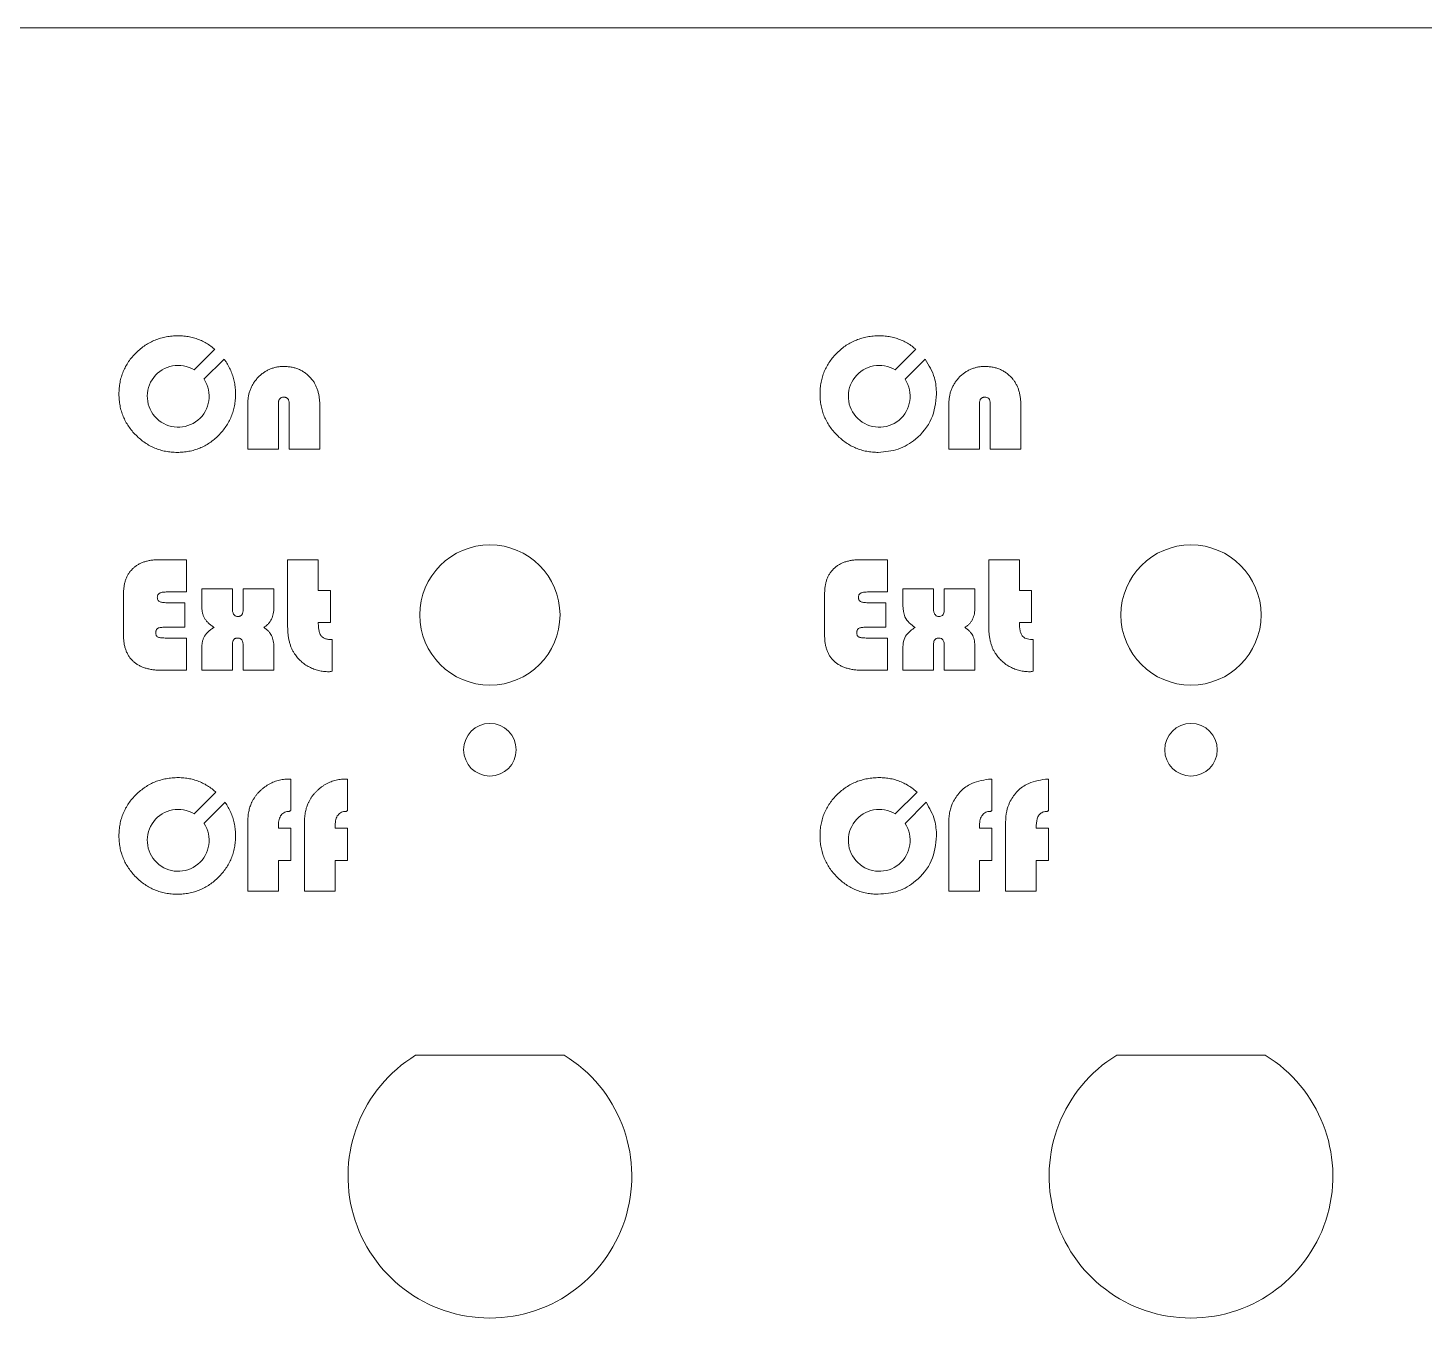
# Model space of a CAD drawing. Header units: millimetres. Extents: x 105 to 587, y 116 to 246.
# Drawn here: x 397.5 to 460.7, y 188 to 246.4 of the extents above; entities that cross this region are included whole.
import ezdxf

# ---------------------------------------------------------------- set-up
doc = ezdxf.new("R2010")
doc.units = ezdxf.units.MM

msp = doc.modelspace()

# ---------------------------------------------------------------- linework, layer by layer
at = {"color": 7, "linetype": 'Continuous', "lineweight": 15}
for p, q in [((587.181, 246.431), (104.581, 246.431)), ((405.96, 231.883), (405.029, 230.952)), ((405.471, 230.526), (406.38, 231.435)), ((437.71, 231.883), (436.779, 230.952)), ((437.221, 230.526), (438.13, 231.435)), ((407.453, 227.357), (407.453, 229.41)), ((408.842, 229.435), (408.842, 227.357)), ((409.328, 227.357), (409.328, 229.435)), ((410.717, 229.298), (410.717, 227.357)), ((439.203, 227.357), (439.203, 229.41)), ((440.592, 229.435), (440.592, 227.357)), ((441.078, 227.357), (441.078, 229.435)), ((442.467, 229.298), (442.467, 227.357)), ((408.842, 227.357), (407.453, 227.357)), ((410.717, 227.357), (409.328, 227.357)), ((440.592, 227.357), (439.203, 227.357)), ((442.467, 227.357), (441.078, 227.357)), ((403.421, 222.357), (404.676, 222.357)), ((404.676, 222.357), (404.676, 220.898)), ((409.259, 222.357), (410.648, 222.357)), ((409.259, 219.355), (409.259, 222.357)), ((410.648, 222.357), (410.648, 220.968)), ((435.171, 222.357), (436.426, 222.357)), ((436.426, 222.357), (436.426, 220.898)), ((441.009, 222.357), (442.398, 222.357)), ((441.009, 219.355), (441.009, 222.357)), ((442.398, 222.357), (442.398, 220.968)), ((401.828, 218.913), (401.828, 220.829)), ((404.676, 220.898), (403.762, 220.898)), ((405.37, 221.037), (406.759, 221.037)), ((405.37, 220.281), (405.37, 221.037)), ((406.759, 221.037), (406.759, 220.107)), ((407.245, 221.037), (408.634, 221.037)), ((407.245, 220.107), (407.245, 221.037)), ((408.634, 221.037), (408.634, 220.229)), ((410.648, 220.968), (411.203, 220.968)), ((411.203, 220.968), (411.203, 219.51)), ((433.578, 218.913), (433.578, 220.829)), ((436.426, 220.898), (435.512, 220.898)), ((437.12, 221.037), (438.509, 221.037)), ((437.12, 220.281), (437.12, 221.037)), ((438.509, 221.037), (438.509, 220.107)), ((438.995, 221.037), (440.384, 221.037)), ((438.995, 220.107), (438.995, 221.037)), ((440.384, 221.037), (440.384, 220.229)), ((442.398, 220.968), (442.953, 220.968)), ((442.953, 220.968), (442.953, 219.51)), ((403.794, 220.412), (404.606, 220.412)), ((404.606, 220.412), (404.606, 219.301)), ((435.544, 220.412), (436.356, 220.412)), ((436.356, 220.412), (436.356, 219.301)), ((411.203, 219.51), (410.648, 219.51)), ((442.953, 219.51), (442.398, 219.51)), ((404.606, 219.301), (403.646, 219.301)), ((403.711, 218.815), (404.676, 218.815)), ((404.676, 218.815), (404.676, 217.357)), ((436.356, 219.301), (435.396, 219.301)), ((435.461, 218.815), (436.426, 218.815)), ((436.426, 218.815), (436.426, 217.357)), ((405.37, 217.357), (405.37, 218.339)), ((406.759, 218.52), (406.759, 217.357)), ((407.245, 217.357), (407.245, 218.468)), ((408.634, 218.391), (408.634, 217.357)), ((411.273, 218.743), (411.273, 217.307)), ((437.12, 217.357), (437.12, 218.339)), ((438.509, 218.52), (438.509, 217.357)), ((438.995, 217.357), (438.995, 218.468)), ((440.384, 218.391), (440.384, 217.357)), ((443.023, 218.743), (443.023, 217.307)), ((404.676, 217.357), (403.544, 217.357)), ((406.759, 217.357), (405.37, 217.357)), ((408.634, 217.357), (407.245, 217.357)), ((436.426, 217.357), (435.294, 217.357)), ((438.509, 217.357), (437.12, 217.357)), ((440.384, 217.357), (438.995, 217.357)), ((406.013, 211.835), (405.029, 210.851)), ((409.255, 212.426), (409.398, 212.419)), ((409.398, 212.419), (409.398, 211.01)), ((411.824, 212.426), (411.967, 212.419)), ((411.967, 212.419), (411.967, 211.01)), ((437.763, 211.835), (436.779, 210.851)), ((441.005, 212.426), (441.148, 212.419)), ((441.148, 212.419), (441.148, 211.01)), ((443.574, 212.426), (443.717, 212.419)), ((443.717, 212.419), (443.717, 211.01)), ((405.471, 210.425), (406.423, 211.377)), ((437.221, 210.425), (438.173, 211.377)), ((407.453, 207.357), (407.453, 210.472)), ((408.842, 210.332), (408.842, 210.204)), ((408.842, 210.204), (409.398, 210.204)), ((409.398, 210.204), (409.398, 208.746)), ((410.023, 207.357), (410.023, 210.472)), ((411.412, 210.332), (411.412, 210.204)), ((411.412, 210.204), (411.967, 210.204)), ((411.967, 210.204), (411.967, 208.746)), ((439.203, 207.357), (439.203, 210.472)), ((440.592, 210.332), (440.592, 210.204)), ((440.592, 210.204), (441.148, 210.204)), ((441.148, 210.204), (441.148, 208.746)), ((441.773, 207.357), (441.773, 210.472)), ((443.162, 210.332), (443.162, 210.204)), ((443.162, 210.204), (443.717, 210.204)), ((443.717, 210.204), (443.717, 208.746)), ((408.842, 208.746), (408.842, 207.357)), ((409.398, 208.746), (408.842, 208.746)), ((411.412, 208.746), (411.412, 207.357)), ((411.967, 208.746), (411.412, 208.746)), ((440.592, 208.746), (440.592, 207.357)), ((441.148, 208.746), (440.592, 208.746)), ((443.162, 208.746), (443.162, 207.357)), ((443.717, 208.746), (443.162, 208.746)), ((408.842, 207.357), (407.453, 207.357)), ((411.412, 207.357), (410.023, 207.357)), ((440.592, 207.357), (439.203, 207.357)), ((443.162, 207.357), (441.773, 207.357)), ((421.781, 199.932), (415.056, 199.932)), ((453.531, 199.932), (446.806, 199.932))]:
    msp.add_line(p, q, dxfattribs=at)
for centre, radius in [((418.419, 219.857), 3.175), ((450.169, 219.857), 3.175), ((418.419, 213.757), 1.19), ((450.169, 213.757), 1.19)]:
    msp.add_circle(centre, radius, dxfattribs=at)
for centre, radius, start, end in [((404.302, 229.756), 1.4, 58.70258, 33.36097), ((436.052, 229.756), 1.4, 58.70258, 33.36097), ((404.302, 209.655), 1.4, 58.70258, 33.36097), ((436.052, 209.655), 1.4, 58.70258, 33.36097), ((418.419, 194.457), 6.425, 121.5548, 58.4452), ((450.169, 194.457), 6.425, 121.5548, 58.4452)]:
    msp.add_arc(centre, radius, start, end, dxfattribs=at)
for points, knots in [([(401.62, 229.859), (401.622, 229.949), (401.626, 230.128), (401.665, 230.389), (401.725, 230.64), (401.81, 230.881), (401.92, 231.11), (402.054, 231.33), (402.214, 231.538), (402.395, 231.733), (402.595, 231.91), (402.805, 232.068), (403.029, 232.199), (403.262, 232.309), (403.508, 232.392), (403.764, 232.452), (404.03, 232.489), (404.211, 232.493), (404.303, 232.496)], [0, 0, 0, 0, 0.064777, 0.127524, 0.188801, 0.249223, 0.309778, 0.370777, 0.43301, 0.496935, 0.561104, 0.623645, 0.685266, 0.746412, 0.807971, 0.870195, 0.934188, 1, 1, 1, 1]), ([(404.303, 232.496), (404.391, 232.493), (404.563, 232.489), (404.817, 232.451), (405.061, 232.39), (405.296, 232.305), (405.522, 232.195), (405.737, 232.061), (405.88, 231.951), (405.953, 231.889), (405.96, 231.883)], [0, 0, 0, 0, 0.063707, 0.1258868, 0.1868589, 0.2472547, 0.3080767, 0.3696298, 0.432535, 0.4392905, 0.4392905, 0.4392905, 0.4392905]), ([(433.37, 229.859), (433.372, 229.949), (433.376, 230.128), (433.415, 230.389), (433.475, 230.64), (433.56, 230.881), (433.67, 231.11), (433.804, 231.33), (433.964, 231.538), (434.145, 231.733), (434.345, 231.91), (434.555, 232.068), (434.779, 232.199), (435.012, 232.309), (435.258, 232.392), (435.514, 232.452), (435.78, 232.489), (435.961, 232.493), (436.053, 232.496)], [0, 0, 0, 0, 0.064777, 0.127524, 0.188801, 0.249223, 0.309778, 0.370777, 0.43301, 0.496935, 0.561104, 0.623645, 0.685266, 0.746412, 0.807971, 0.870195, 0.934188, 1, 1, 1, 1]), ([(436.053, 232.496), (436.141, 232.493), (436.313, 232.489), (436.567, 232.451), (436.811, 232.39), (437.046, 232.305), (437.272, 232.195), (437.487, 232.061), (437.63, 231.951), (437.703, 231.889), (437.71, 231.883)], [0, 0, 0, 0, 0.063707, 0.1258868, 0.1868589, 0.2472547, 0.3080767, 0.3696298, 0.432535, 0.4392905, 0.4392905, 0.4392905, 0.4392905]), ([(406.38, 231.435), (406.41, 231.394), (406.489, 231.284), (406.602, 231.096), (406.711, 230.867), (406.795, 230.629), (406.854, 230.38), (406.891, 230.123), (406.896, 229.948), (406.898, 229.859)], [0.5890067, 0.5890067, 0.5890067, 0.5890067, 0.6260519, 0.6880053, 0.7490745, 0.8103762, 0.8723111, 0.9352378, 1, 1, 1, 1]), ([(438.13, 231.435), (438.298, 231.163), (438.598, 230.677), (438.632, 230.109), (438.648, 229.859)], [0, 0, 0, 0, 0.559321, 1, 1, 1, 1]), ([(407.453, 229.41), (407.455, 229.468), (407.458, 229.584), (407.48, 229.753), (407.516, 229.915), (407.569, 230.07), (407.635, 230.218), (407.717, 230.359), (407.814, 230.493), (407.925, 230.618), (408.045, 230.733), (408.174, 230.833), (408.31, 230.917), (408.452, 230.987), (408.602, 231.04), (408.758, 231.079), (408.921, 231.102), (409.031, 231.105), (409.087, 231.107)], [0, 0, 0, 0, 0.0669854, 0.1315474, 0.1946821, 0.2566037, 0.3181784, 0.379821, 0.4425395, 0.5063504, 0.5700542, 0.6321918, 0.6924895, 0.7527192, 0.8128255, 0.8737427, 0.9359036, 1, 1, 1, 1]), ([(409.087, 231.107), (409.152, 231.105), (409.277, 231.102), (409.46, 231.074), (409.633, 231.03), (409.796, 230.968), (409.95, 230.887), (410.093, 230.788), (410.228, 230.672), (410.306, 230.583), (410.346, 230.537)], [0, 0, 0, 0, 0.134431, 0.26255, 0.387133, 0.508173, 0.628991, 0.74958, 0.873273, 1, 1, 1, 1]), ([(439.203, 229.41), (439.205, 229.468), (439.208, 229.584), (439.23, 229.753), (439.266, 229.915), (439.319, 230.07), (439.385, 230.218), (439.467, 230.359), (439.564, 230.493), (439.675, 230.618), (439.795, 230.733), (439.924, 230.833), (440.06, 230.917), (440.202, 230.987), (440.352, 231.04), (440.508, 231.079), (440.671, 231.102), (440.781, 231.105), (440.837, 231.107)], [0, 0, 0, 0, 0.0669854, 0.1315474, 0.1946821, 0.2566037, 0.3181784, 0.379821, 0.4425395, 0.5063504, 0.5700542, 0.6321918, 0.6924895, 0.7527192, 0.8128255, 0.8737427, 0.9359036, 1, 1, 1, 1]), ([(440.837, 231.107), (440.902, 231.105), (441.027, 231.102), (441.21, 231.074), (441.383, 231.03), (441.546, 230.968), (441.7, 230.887), (441.843, 230.788), (441.978, 230.672), (442.056, 230.583), (442.096, 230.537)], [0, 0, 0, 0, 0.134431, 0.26255, 0.387133, 0.508173, 0.628991, 0.74958, 0.873273, 1, 1, 1, 1]), ([(410.346, 230.537), (410.376, 230.499), (410.436, 230.421), (410.512, 230.293), (410.574, 230.153), (410.629, 230.004), (410.667, 229.842), (410.697, 229.671), (410.714, 229.488), (410.716, 229.362), (410.717, 229.298)], [0, 0, 0, 0, 0.110488, 0.22257, 0.338093, 0.457703, 0.583113, 0.714882, 0.853614, 1, 1, 1, 1]), ([(442.096, 230.537), (442.126, 230.499), (442.186, 230.421), (442.262, 230.293), (442.324, 230.153), (442.379, 230.004), (442.417, 229.842), (442.447, 229.671), (442.464, 229.488), (442.466, 229.362), (442.467, 229.298)], [0, 0, 0, 0, 0.110488, 0.22257, 0.338093, 0.457703, 0.583113, 0.714882, 0.853614, 1, 1, 1, 1]), ([(404.259, 227.218), (404.169, 227.22), (403.993, 227.224), (403.734, 227.263), (403.484, 227.321), (403.244, 227.407), (403.015, 227.517), (402.795, 227.65), (402.587, 227.809), (402.39, 227.989), (402.21, 228.185), (402.053, 228.395), (401.918, 228.613), (401.81, 228.844), (401.723, 229.083), (401.665, 229.333), (401.626, 229.593), (401.622, 229.769), (401.62, 229.859)], [0, 0, 0, 0, 0.064612, 0.12744, 0.188987, 0.24974, 0.310872, 0.372318, 0.435194, 0.499937, 0.564681, 0.6274, 0.688982, 0.750002, 0.810755, 0.872301, 0.935388, 1, 1, 1, 1]), ([(406.898, 229.859), (406.895, 229.769), (406.891, 229.591), (406.855, 229.33), (406.793, 229.08), (406.71, 228.838), (406.601, 228.608), (406.467, 228.389), (406.31, 228.18), (406.131, 227.984), (405.935, 227.805), (405.726, 227.648), (405.507, 227.515), (405.278, 227.405), (405.038, 227.322), (404.788, 227.261), (404.526, 227.224), (404.349, 227.22), (404.259, 227.218)], [0, 0, 0, 0, 0.065066, 0.128051, 0.189848, 0.250943, 0.311899, 0.373281, 0.435934, 0.500241, 0.564548, 0.627202, 0.688583, 0.749303, 0.810152, 0.871949, 0.934934, 1, 1, 1, 1]), ([(409.083, 229.718), (409.064, 229.717), (409.028, 229.716), (408.978, 229.703), (408.936, 229.679), (408.901, 229.648), (408.873, 229.607), (408.856, 229.557), (408.843, 229.499), (408.842, 229.457), (408.842, 229.435)], [0, 0, 0, 0, 0.1330866, 0.2519312, 0.3627224, 0.4693201, 0.5832695, 0.7060223, 0.8441509, 1, 1, 1, 1]), ([(409.328, 229.435), (409.327, 229.457), (409.326, 229.498), (409.316, 229.557), (409.296, 229.606), (409.27, 229.649), (409.233, 229.679), (409.19, 229.703), (409.139, 229.716), (409.102, 229.717), (409.083, 229.718)], [0, 0, 0, 0, 0.154707, 0.291203, 0.41386, 0.525471, 0.63308, 0.745178, 0.865489, 1, 1, 1, 1]), ([(436.009, 227.218), (435.919, 227.22), (435.743, 227.224), (435.484, 227.263), (435.234, 227.321), (434.994, 227.407), (434.765, 227.517), (434.545, 227.65), (434.337, 227.809), (434.14, 227.989), (433.96, 228.185), (433.803, 228.395), (433.668, 228.613), (433.56, 228.844), (433.473, 229.083), (433.415, 229.333), (433.376, 229.593), (433.372, 229.769), (433.37, 229.859)], [0, 0, 0, 0, 0.064612, 0.12744, 0.188987, 0.24974, 0.310872, 0.372318, 0.435194, 0.499937, 0.564681, 0.6274, 0.688982, 0.750002, 0.810755, 0.872301, 0.935388, 1, 1, 1, 1]), ([(438.648, 229.859), (438.603, 229.469), (438.514, 228.689), (437.794, 227.827), (436.928, 227.297), (436.315, 227.244), (436.009, 227.218)], [0, 0, 0, 0, 0.279591, 0.559325, 0.779593, 1, 1, 1, 1]), ([(440.833, 229.718), (440.814, 229.717), (440.778, 229.716), (440.728, 229.703), (440.686, 229.679), (440.651, 229.648), (440.623, 229.607), (440.606, 229.557), (440.593, 229.499), (440.592, 229.457), (440.592, 229.435)], [0, 0, 0, 0, 0.1330866, 0.2519312, 0.3627224, 0.4693201, 0.5832695, 0.7060223, 0.8441509, 1, 1, 1, 1]), ([(441.078, 229.435), (441.076, 229.475), (441.073, 229.554), (441.021, 229.66), (440.928, 229.713), (440.865, 229.716), (440.833, 229.718)], [0, 0, 0, 0, 0.280934, 0.559553, 0.779342, 1, 1, 1, 1]), ([(401.828, 220.829), (401.829, 220.888), (401.832, 221.003), (401.852, 221.17), (401.884, 221.327), (401.929, 221.474), (401.988, 221.611), (402.061, 221.737), (402.146, 221.853), (402.244, 221.959), (402.354, 222.052), (402.476, 222.134), (402.607, 222.203), (402.75, 222.26), (402.903, 222.303), (403.066, 222.335), (403.24, 222.353), (403.36, 222.355), (403.421, 222.357)], [0, 0, 0, 0, 0.070532, 0.137149, 0.200755, 0.261892, 0.320772, 0.378699, 0.435608, 0.492827, 0.550189, 0.608118, 0.667309, 0.727854, 0.791231, 0.857296, 0.926443, 1, 1, 1, 1]), ([(433.578, 220.829), (433.579, 220.888), (433.582, 221.003), (433.602, 221.17), (433.634, 221.327), (433.679, 221.474), (433.738, 221.611), (433.811, 221.737), (433.896, 221.853), (433.994, 221.959), (434.104, 222.052), (434.226, 222.134), (434.357, 222.203), (434.5, 222.26), (434.653, 222.303), (434.816, 222.335), (434.99, 222.353), (435.11, 222.355), (435.171, 222.357)], [0, 0, 0, 0, 0.070532, 0.137149, 0.200755, 0.261892, 0.320772, 0.378699, 0.435608, 0.492827, 0.550189, 0.608118, 0.667309, 0.727854, 0.791231, 0.857296, 0.926443, 1, 1, 1, 1]), ([(403.762, 220.898), (403.73, 220.898), (403.67, 220.898), (403.587, 220.885), (403.517, 220.868), (403.459, 220.842), (403.413, 220.808), (403.378, 220.766), (403.36, 220.715), (403.357, 220.679), (403.356, 220.661)], [0, 0, 0, 0, 0.180869, 0.338609, 0.474632, 0.592275, 0.697858, 0.795705, 0.894517, 1, 1, 1, 1]), ([(435.512, 220.898), (435.48, 220.898), (435.42, 220.898), (435.337, 220.885), (435.267, 220.868), (435.209, 220.842), (435.163, 220.808), (435.128, 220.766), (435.11, 220.715), (435.107, 220.679), (435.106, 220.661)], [0, 0, 0, 0, 0.180869, 0.338609, 0.474632, 0.592275, 0.697858, 0.795705, 0.894517, 1, 1, 1, 1]), ([(403.356, 220.661), (403.357, 220.639), (403.36, 220.598), (403.377, 220.542), (403.408, 220.497), (403.453, 220.462), (403.514, 220.439), (403.591, 220.425), (403.687, 220.413), (403.756, 220.413), (403.794, 220.412)], [0, 0, 0, 0, 0.113418, 0.210372, 0.302211, 0.393275, 0.501212, 0.637705, 0.802423, 1, 1, 1, 1]), ([(405.927, 219.295), (405.879, 219.327), (405.787, 219.39), (405.666, 219.494), (405.567, 219.601), (405.491, 219.713), (405.435, 219.835), (405.398, 219.971), (405.373, 220.121), (405.371, 220.226), (405.37, 220.281)], [0, 0, 0, 0, 0.146016, 0.279398, 0.399717, 0.51038, 0.619373, 0.735603, 0.862612, 1, 1, 1, 1]), ([(406.759, 220.107), (406.76, 220.085), (406.761, 220.042), (406.775, 219.981), (406.794, 219.925), (406.825, 219.877), (406.862, 219.838), (406.904, 219.809), (406.951, 219.79), (406.985, 219.788), (407.002, 219.787)], [0, 0, 0, 0, 0.150516, 0.286897, 0.418748, 0.545097, 0.665061, 0.776609, 0.885493, 1, 1, 1, 1]), ([(407.002, 219.787), (407.021, 219.788), (407.057, 219.79), (407.108, 219.805), (407.152, 219.83), (407.186, 219.868), (407.214, 219.913), (407.231, 219.97), (407.244, 220.035), (407.245, 220.082), (407.245, 220.107)], [0, 0, 0, 0, 0.1260085, 0.2368796, 0.3440505, 0.4512214, 0.5648871, 0.6921345, 0.8365221, 1, 1, 1, 1]), ([(408.634, 220.229), (408.633, 220.174), (408.63, 220.069), (408.613, 219.92), (408.58, 219.787), (408.535, 219.669), (408.474, 219.562), (408.393, 219.466), (408.296, 219.374), (408.22, 219.322), (408.18, 219.295)], [0, 0, 0, 0, 0.15099, 0.288016, 0.411755, 0.524564, 0.633522, 0.747777, 0.86857, 1, 1, 1, 1]), ([(435.106, 220.661), (435.107, 220.639), (435.11, 220.598), (435.127, 220.542), (435.158, 220.497), (435.203, 220.462), (435.264, 220.439), (435.341, 220.425), (435.437, 220.413), (435.506, 220.413), (435.544, 220.412)], [0, 0, 0, 0, 0.113418, 0.210372, 0.302211, 0.393275, 0.501212, 0.637705, 0.802423, 1, 1, 1, 1]), ([(437.677, 219.295), (437.585, 219.359), (437.404, 219.486), (437.152, 219.811), (437.132, 220.103), (437.12, 220.281)], [0, 0, 0, 0, 0.281022, 0.561023, 1, 1, 1, 1]), ([(438.509, 220.107), (438.51, 220.085), (438.511, 220.042), (438.525, 219.981), (438.544, 219.925), (438.575, 219.877), (438.612, 219.838), (438.654, 219.809), (438.701, 219.79), (438.735, 219.788), (438.752, 219.787)], [0, 0, 0, 0, 0.150516, 0.286897, 0.418748, 0.545097, 0.665061, 0.776609, 0.885493, 1, 1, 1, 1]), ([(438.752, 219.787), (438.781, 219.789), (438.838, 219.793), (438.915, 219.836), (438.987, 219.941), (438.992, 220.039), (438.995, 220.107)], [0, 0, 0, 0, 0.187275, 0.373573, 0.56078, 1, 1, 1, 1]), ([(440.384, 220.229), (440.383, 220.174), (440.38, 220.069), (440.363, 219.92), (440.33, 219.787), (440.285, 219.669), (440.224, 219.562), (440.143, 219.466), (440.046, 219.374), (439.97, 219.322), (439.93, 219.295)], [0, 0, 0, 0, 0.15099, 0.288016, 0.411755, 0.524564, 0.633522, 0.747777, 0.86857, 1, 1, 1, 1]), ([(410.648, 219.51), (410.648, 219.474), (410.649, 219.407), (410.656, 219.311), (410.664, 219.223), (410.68, 219.144), (410.698, 219.072), (410.721, 219.009), (410.748, 218.955), (410.78, 218.908), (410.817, 218.867), (410.863, 218.836), (410.914, 218.805), (410.973, 218.783), (411.037, 218.764), (411.11, 218.754), (411.189, 218.744), (411.244, 218.744), (411.273, 218.743)], [0, 0, 0, 0, 0.09066, 0.173081, 0.249236, 0.318694, 0.382379, 0.439142, 0.491379, 0.539072, 0.585343, 0.632816, 0.683465, 0.736737, 0.79501, 0.857533, 0.926156, 1, 1, 1, 1]), ([(442.398, 219.51), (442.402, 219.388), (442.407, 219.218), (442.466, 219.009), (442.558, 218.85), (442.769, 218.753), (442.938, 218.747), (443.023, 218.743)], [0, 0, 0, 0, 0.314417, 0.438011, 0.561254, 0.77953, 1, 1, 1, 1]), ([(403.544, 217.357), (403.476, 217.358), (403.346, 217.361), (403.155, 217.379), (402.977, 217.41), (402.81, 217.453), (402.656, 217.51), (402.514, 217.579), (402.384, 217.661), (402.267, 217.755), (402.163, 217.861), (402.073, 217.978), (401.998, 218.108), (401.936, 218.247), (401.887, 218.398), (401.852, 218.56), (401.832, 218.732), (401.829, 218.852), (401.828, 218.913)], [0, 0, 0, 0, 0.076447, 0.148673, 0.217088, 0.282052, 0.343786, 0.40331, 0.461093, 0.517485, 0.573259, 0.629212, 0.685365, 0.742924, 0.80255, 0.864752, 0.930533, 1, 1, 1, 1]), ([(403.646, 219.301), (403.615, 219.301), (403.559, 219.3), (403.482, 219.289), (403.419, 219.273), (403.368, 219.249), (403.33, 219.215), (403.305, 219.17), (403.289, 219.117), (403.288, 219.079), (403.287, 219.058)], [0, 0, 0, 0, 0.182622, 0.336255, 0.466978, 0.57386, 0.670758, 0.769131, 0.875681, 1, 1, 1, 1]), ([(403.287, 219.058), (403.288, 219.035), (403.289, 218.993), (403.304, 218.936), (403.33, 218.89), (403.372, 218.858), (403.429, 218.838), (403.504, 218.825), (403.6, 218.817), (403.672, 218.816), (403.711, 218.815)], [0, 0, 0, 0, 0.1203, 0.220973, 0.309768, 0.392414, 0.492454, 0.624239, 0.794338, 1, 1, 1, 1]), ([(405.37, 218.339), (405.371, 218.393), (405.373, 218.496), (405.398, 218.643), (405.435, 218.776), (405.49, 218.895), (405.568, 219.003), (405.665, 219.106), (405.787, 219.205), (405.879, 219.264), (405.927, 219.295)], [0, 0, 0, 0, 0.138355, 0.265223, 0.381165, 0.489872, 0.599748, 0.720491, 0.853623, 1, 1, 1, 1]), ([(406.999, 218.815), (406.98, 218.814), (406.944, 218.813), (406.894, 218.799), (406.851, 218.776), (406.817, 218.742), (406.79, 218.699), (406.772, 218.647), (406.76, 218.587), (406.759, 218.543), (406.759, 218.52)], [0, 0, 0, 0, 0.1301779, 0.2470931, 0.3554629, 0.4631406, 0.5753239, 0.7000763, 0.8400776, 1, 1, 1, 1]), ([(407.245, 218.468), (407.244, 218.495), (407.242, 218.546), (407.232, 218.617), (407.213, 218.678), (407.186, 218.728), (407.15, 218.768), (407.106, 218.796), (407.055, 218.812), (407.018, 218.814), (406.999, 218.815)], [0, 0, 0, 0, 0.168556, 0.316147, 0.446022, 0.56155, 0.66798, 0.771943, 0.880528, 1, 1, 1, 1]), ([(408.18, 219.295), (408.22, 219.267), (408.296, 219.213), (408.394, 219.121), (408.475, 219.026), (408.536, 218.923), (408.581, 218.81), (408.612, 218.684), (408.63, 218.543), (408.633, 218.443), (408.634, 218.391)], [0, 0, 0, 0, 0.13708, 0.262643, 0.377822, 0.487145, 0.598321, 0.719284, 0.853003, 1, 1, 1, 1]), ([(409.575, 218.095), (409.549, 218.135), (409.498, 218.218), (409.434, 218.353), (409.38, 218.496), (409.336, 218.649), (409.301, 218.812), (409.276, 218.984), (409.262, 219.167), (409.26, 219.291), (409.259, 219.355)], [0, 0, 0, 0, 0.109271, 0.22157, 0.337766, 0.458644, 0.584097, 0.716347, 0.854236, 1, 1, 1, 1]), ([(435.294, 217.357), (435.226, 217.358), (435.096, 217.361), (434.905, 217.379), (434.727, 217.41), (434.56, 217.453), (434.406, 217.51), (434.264, 217.579), (434.134, 217.661), (434.017, 217.755), (433.913, 217.861), (433.823, 217.978), (433.748, 218.108), (433.686, 218.247), (433.637, 218.398), (433.602, 218.56), (433.582, 218.732), (433.579, 218.852), (433.578, 218.913)], [0, 0, 0, 0, 0.076447, 0.148673, 0.217088, 0.282052, 0.343786, 0.40331, 0.461093, 0.517485, 0.573259, 0.629212, 0.685365, 0.742924, 0.80255, 0.864752, 0.930533, 1, 1, 1, 1]), ([(435.396, 219.301), (435.365, 219.301), (435.309, 219.3), (435.232, 219.289), (435.169, 219.273), (435.118, 219.249), (435.08, 219.215), (435.055, 219.17), (435.039, 219.117), (435.038, 219.079), (435.037, 219.058)], [0, 0, 0, 0, 0.182622, 0.336255, 0.466978, 0.57386, 0.670758, 0.769131, 0.875681, 1, 1, 1, 1]), ([(435.037, 219.058), (435.038, 219.035), (435.039, 218.993), (435.054, 218.936), (435.08, 218.89), (435.122, 218.858), (435.179, 218.838), (435.254, 218.825), (435.35, 218.817), (435.422, 218.816), (435.461, 218.815)], [0, 0, 0, 0, 0.1203, 0.220973, 0.309768, 0.392414, 0.492454, 0.624239, 0.794338, 1, 1, 1, 1]), ([(437.12, 218.339), (437.125, 218.448), (437.135, 218.666), (437.297, 219.036), (437.532, 219.196), (437.677, 219.295)], [0, 0, 0, 0, 0.280817, 0.560399, 1, 1, 1, 1]), ([(438.749, 218.815), (438.722, 218.814), (438.667, 218.811), (438.592, 218.774), (438.518, 218.678), (438.513, 218.585), (438.509, 218.52)], [0, 0, 0, 0, 0.187305, 0.374312, 0.561275, 1, 1, 1, 1]), ([(438.995, 218.468), (438.991, 218.551), (438.986, 218.654), (438.916, 218.754), (438.851, 218.805), (438.79, 218.811), (438.749, 218.815)], [0, 0, 0, 0, 0.498944, 0.624711, 0.750349, 1, 1, 1, 1]), ([(439.93, 219.295), (439.97, 219.267), (440.046, 219.213), (440.144, 219.121), (440.225, 219.026), (440.286, 218.923), (440.331, 218.81), (440.362, 218.684), (440.38, 218.543), (440.383, 218.443), (440.384, 218.391)], [0, 0, 0, 0, 0.13708, 0.262643, 0.377822, 0.487145, 0.598321, 0.719284, 0.853003, 1, 1, 1, 1]), ([(441.325, 218.095), (441.299, 218.135), (441.248, 218.218), (441.184, 218.353), (441.13, 218.496), (441.086, 218.649), (441.051, 218.812), (441.026, 218.984), (441.012, 219.167), (441.01, 219.291), (441.009, 219.355)], [0, 0, 0, 0, 0.109271, 0.22157, 0.337766, 0.458644, 0.584097, 0.716347, 0.854236, 1, 1, 1, 1]), ([(411.115, 217.287), (411.039, 217.29), (410.886, 217.296), (410.661, 217.337), (410.444, 217.406), (410.235, 217.5), (410.039, 217.617), (409.864, 217.758), (409.704, 217.914), (409.618, 218.034), (409.575, 218.095)], [0, 0, 0, 0, 0.127374, 0.252297, 0.378045, 0.505002, 0.631709, 0.755055, 0.87718, 1, 1, 1, 1]), ([(442.865, 217.287), (442.789, 217.29), (442.636, 217.296), (442.411, 217.337), (442.194, 217.406), (441.985, 217.5), (441.789, 217.617), (441.614, 217.758), (441.454, 217.914), (441.368, 218.034), (441.325, 218.095)], [0, 0, 0, 0, 0.127374, 0.252297, 0.378045, 0.505002, 0.631709, 0.755055, 0.87718, 1, 1, 1, 1]), ([(411.273, 217.307), (411.242, 217.301), (411.19, 217.292), (411.137, 217.289), (411.115, 217.287)], [0, 0, 0, 0, 0.58817, 1, 1, 1, 1]), ([(443.023, 217.307), (442.992, 217.301), (442.94, 217.292), (442.887, 217.289), (442.865, 217.287)], [0, 0, 0, 0, 0.58817, 1, 1, 1, 1]), ([(401.62, 209.859), (401.622, 209.949), (401.626, 210.128), (401.665, 210.389), (401.725, 210.64), (401.81, 210.881), (401.92, 211.11), (402.054, 211.33), (402.214, 211.538), (402.395, 211.733), (402.595, 211.91), (402.805, 212.068), (403.029, 212.199), (403.262, 212.309), (403.508, 212.392), (403.764, 212.452), (404.03, 212.489), (404.211, 212.493), (404.303, 212.496)], [0, 0, 0, 0, 0.064777, 0.127524, 0.188801, 0.249223, 0.309778, 0.370777, 0.43301, 0.496935, 0.561104, 0.623645, 0.685266, 0.746412, 0.807971, 0.870195, 0.934188, 1, 1, 1, 1]), ([(404.303, 212.496), (404.391, 212.493), (404.563, 212.489), (404.817, 212.451), (405.061, 212.39), (405.296, 212.305), (405.522, 212.195), (405.737, 212.061), (405.899, 211.937), (405.989, 211.858), (406.013, 211.835)], [0, 0, 0, 0, 0.063707, 0.1258868, 0.1868589, 0.2472547, 0.3080767, 0.3696298, 0.432535, 0.4567152, 0.4567152, 0.4567152, 0.4567152]), ([(433.37, 209.859), (433.372, 209.949), (433.376, 210.128), (433.415, 210.389), (433.475, 210.64), (433.56, 210.881), (433.67, 211.11), (433.804, 211.33), (433.964, 211.538), (434.145, 211.733), (434.345, 211.91), (434.555, 212.068), (434.779, 212.199), (435.012, 212.309), (435.258, 212.392), (435.514, 212.452), (435.78, 212.489), (435.961, 212.493), (436.053, 212.496)], [0, 0, 0, 0, 0.064777, 0.127524, 0.188801, 0.249223, 0.309778, 0.370777, 0.43301, 0.496935, 0.561104, 0.623645, 0.685266, 0.746412, 0.807971, 0.870195, 0.934188, 1, 1, 1, 1]), ([(436.053, 212.496), (436.141, 212.493), (436.313, 212.489), (436.567, 212.451), (436.811, 212.39), (437.046, 212.305), (437.272, 212.195), (437.487, 212.061), (437.649, 211.937), (437.739, 211.858), (437.763, 211.835)], [0, 0, 0, 0, 0.063707, 0.1258868, 0.1868589, 0.2472547, 0.3080767, 0.3696298, 0.432535, 0.4567152, 0.4567152, 0.4567152, 0.4567152]), ([(407.629, 211.362), (407.648, 211.4), (407.687, 211.477), (407.753, 211.587), (407.828, 211.691), (407.909, 211.79), (407.998, 211.883), (408.094, 211.971), (408.197, 212.053), (408.306, 212.13), (408.42, 212.199), (408.535, 212.26), (408.653, 212.311), (408.77, 212.354), (408.89, 212.385), (409.01, 212.409), (409.132, 212.424), (409.214, 212.425), (409.255, 212.426)], [0, 0, 0, 0, 0.063391, 0.126024, 0.18804, 0.250637, 0.313713, 0.377202, 0.441782, 0.507317, 0.572591, 0.636698, 0.698735, 0.760187, 0.82006, 0.880127, 0.939979, 1, 1, 1, 1]), ([(410.199, 211.362), (410.218, 211.4), (410.257, 211.477), (410.323, 211.587), (410.397, 211.691), (410.479, 211.79), (410.568, 211.883), (410.664, 211.971), (410.767, 212.053), (410.876, 212.13), (410.989, 212.199), (411.105, 212.26), (411.222, 212.311), (411.339, 212.354), (411.459, 212.385), (411.579, 212.409), (411.701, 212.424), (411.783, 212.425), (411.824, 212.426)], [0, 0, 0, 0, 0.063391, 0.126024, 0.18804, 0.250637, 0.313713, 0.377202, 0.441782, 0.507317, 0.572591, 0.636698, 0.698735, 0.760187, 0.82006, 0.880127, 0.939979, 1, 1, 1, 1]), ([(439.379, 211.362), (439.477, 211.526), (439.673, 211.853), (440.22, 212.289), (440.708, 212.374), (441.005, 212.426)], [0, 0, 0, 0, 0.280886, 0.562009, 1, 1, 1, 1]), ([(441.949, 211.362), (442.046, 211.526), (442.242, 211.853), (442.79, 212.289), (443.277, 212.374), (443.574, 212.426)], [0, 0, 0, 0, 0.280886, 0.562022, 1, 1, 1, 1]), ([(406.423, 211.377), (406.438, 211.355), (406.501, 211.263), (406.602, 211.096), (406.711, 210.867), (406.795, 210.629), (406.854, 210.38), (406.891, 210.123), (406.896, 209.948), (406.898, 209.859)], [0.6066045, 0.6066045, 0.6066045, 0.6066045, 0.6260519, 0.6880053, 0.7490745, 0.8103762, 0.8723111, 0.9352378, 1, 1, 1, 1]), ([(407.453, 210.472), (407.455, 210.556), (407.458, 210.718), (407.494, 210.95), (407.545, 211.166), (407.602, 211.298), (407.629, 211.362)], [0, 0, 0, 0, 0.274508, 0.531228, 0.771378, 1, 1, 1, 1]), ([(410.023, 210.472), (410.025, 210.556), (410.028, 210.718), (410.063, 210.95), (410.115, 211.166), (410.171, 211.298), (410.199, 211.362)], [0, 0, 0, 0, 0.274508, 0.531228, 0.771378, 1, 1, 1, 1]), ([(438.173, 211.377), (438.327, 211.113), (438.602, 210.641), (438.634, 210.098), (438.648, 209.859)], [0, 0, 0, 0, 0.5593498, 1, 1, 1, 1]), ([(439.203, 210.472), (439.205, 210.556), (439.208, 210.718), (439.244, 210.95), (439.295, 211.166), (439.352, 211.298), (439.379, 211.362)], [0, 0, 0, 0, 0.274508, 0.531228, 0.771378, 1, 1, 1, 1]), ([(441.773, 210.472), (441.779, 210.644), (441.79, 210.95), (441.9, 211.236), (441.949, 211.362)], [0, 0, 0, 0, 0.560115, 1, 1, 1, 1]), ([(409.335, 210.968), (409.297, 210.966), (409.225, 210.964), (409.125, 210.93), (409.037, 210.879), (408.966, 210.803), (408.909, 210.711), (408.871, 210.599), (408.845, 210.472), (408.843, 210.38), (408.842, 210.332)], [0, 0, 0, 0, 0.1231064, 0.2356925, 0.344122, 0.4552697, 0.5728993, 0.6994469, 0.8414216, 1, 1, 1, 1]), ([(409.398, 211.01), (409.386, 210.998), (409.368, 210.98), (409.344, 210.971), (409.335, 210.968)], [0, 0, 0, 0, 0.632185, 1, 1, 1, 1]), ([(411.904, 210.968), (411.867, 210.966), (411.795, 210.964), (411.695, 210.93), (411.607, 210.879), (411.536, 210.803), (411.478, 210.711), (411.44, 210.599), (411.415, 210.472), (411.413, 210.38), (411.412, 210.332)], [0, 0, 0, 0, 0.1231064, 0.2356925, 0.344122, 0.4552697, 0.5728993, 0.6994469, 0.8414216, 1, 1, 1, 1]), ([(411.967, 211.01), (411.956, 210.998), (411.938, 210.98), (411.913, 210.971), (411.904, 210.968)], [0, 0, 0, 0, 0.632185, 1, 1, 1, 1]), ([(441.085, 210.968), (441.047, 210.966), (440.975, 210.964), (440.875, 210.93), (440.787, 210.879), (440.716, 210.803), (440.659, 210.711), (440.621, 210.599), (440.595, 210.472), (440.593, 210.38), (440.592, 210.332)], [0, 0, 0, 0, 0.1231064, 0.2356925, 0.344122, 0.4552697, 0.5728993, 0.6994469, 0.8414216, 1, 1, 1, 1]), ([(441.148, 211.01), (441.138, 211), (441.12, 210.981), (441.095, 210.972), (441.085, 210.968)], [0, 0, 0, 0, 0.561769, 1, 1, 1, 1]), ([(443.654, 210.968), (443.597, 210.964), (443.483, 210.956), (443.332, 210.867), (443.184, 210.662), (443.171, 210.468), (443.162, 210.332)], [0, 0, 0, 0, 0.187033, 0.373891, 0.561119, 1, 1, 1, 1]), ([(443.717, 211.01), (443.706, 210.998), (443.688, 210.98), (443.663, 210.971), (443.654, 210.968)], [0, 0, 0, 0, 0.632185, 1, 1, 1, 1]), ([(404.259, 207.218), (404.169, 207.22), (403.993, 207.224), (403.734, 207.263), (403.484, 207.321), (403.244, 207.407), (403.015, 207.517), (402.795, 207.65), (402.587, 207.809), (402.39, 207.989), (402.21, 208.185), (402.053, 208.395), (401.918, 208.613), (401.81, 208.844), (401.723, 209.083), (401.665, 209.333), (401.626, 209.593), (401.622, 209.769), (401.62, 209.859)], [0, 0, 0, 0, 0.064612, 0.12744, 0.188987, 0.24974, 0.310872, 0.372318, 0.435194, 0.499937, 0.564681, 0.6274, 0.688982, 0.750002, 0.810755, 0.872301, 0.935388, 1, 1, 1, 1]), ([(406.898, 209.859), (406.895, 209.769), (406.891, 209.591), (406.855, 209.33), (406.793, 209.08), (406.71, 208.838), (406.601, 208.608), (406.467, 208.389), (406.31, 208.18), (406.131, 207.984), (405.935, 207.805), (405.726, 207.648), (405.507, 207.515), (405.278, 207.405), (405.038, 207.322), (404.788, 207.261), (404.526, 207.224), (404.349, 207.22), (404.259, 207.218)], [0, 0, 0, 0, 0.065066, 0.128051, 0.189848, 0.250943, 0.311899, 0.373281, 0.435934, 0.500241, 0.564548, 0.627202, 0.688583, 0.749303, 0.810152, 0.871949, 0.934934, 1, 1, 1, 1]), ([(436.009, 207.218), (435.919, 207.22), (435.743, 207.224), (435.484, 207.263), (435.234, 207.321), (434.994, 207.407), (434.765, 207.517), (434.545, 207.65), (434.337, 207.809), (434.14, 207.989), (433.96, 208.185), (433.803, 208.395), (433.668, 208.613), (433.56, 208.844), (433.473, 209.083), (433.415, 209.333), (433.376, 209.593), (433.372, 209.769), (433.37, 209.859)], [0, 0, 0, 0, 0.064612, 0.12744, 0.188987, 0.24974, 0.310872, 0.372318, 0.435194, 0.499937, 0.564681, 0.6274, 0.688982, 0.750002, 0.810755, 0.872301, 0.935388, 1, 1, 1, 1]), ([(438.648, 209.859), (438.603, 209.469), (438.514, 208.689), (437.794, 207.827), (436.928, 207.297), (436.315, 207.244), (436.009, 207.218)], [0, 0, 0, 0, 0.279591, 0.559325, 0.779593, 1, 1, 1, 1])]:
    msp.add_open_spline(points, degree=3, knots=knots, dxfattribs=at)

doc.saveas('drawing.dxf')
